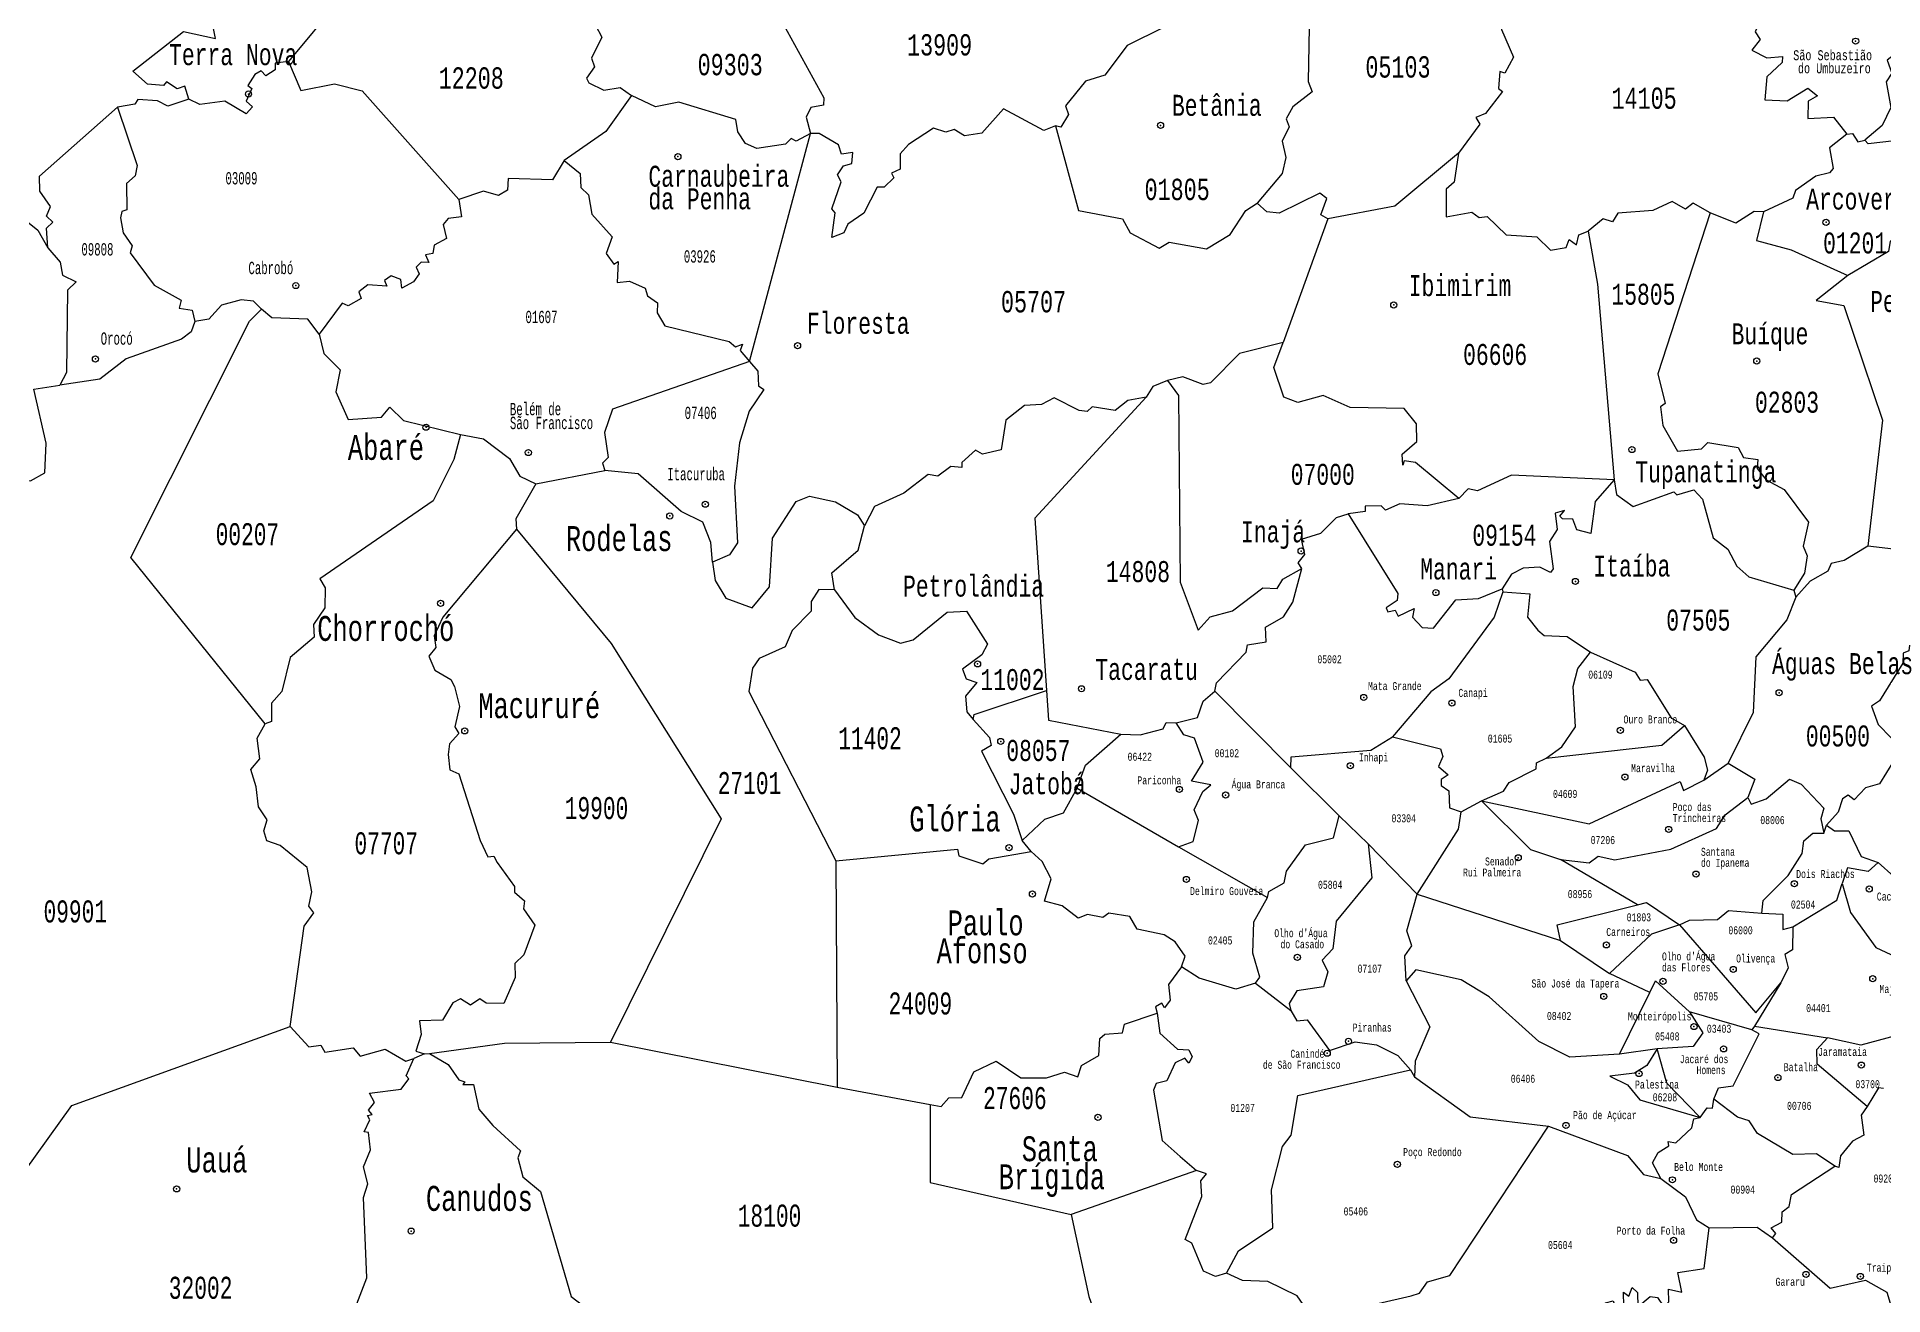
# Model space of a CAD drawing. Header units: millimetres. Extents: x 9851 to 10267, y 23387 to 23778.
# Drawn here: x 10193.87 to 10221.05, y 23624.81 to 23643.33 of the extents above; entities that cross this region are included whole.
import ezdxf
from ezdxf.enums import TextEntityAlignment as Align

# ---------------------------------------------------------------- set-up
doc = ezdxf.new("R2010")
doc.units = ezdxf.units.MM
doc.layers.add('3', color=7, linetype='Continuous')
doc.styles.add('MONOTXT', font='MONOTXT', dxfattribs={"height": 0.2})

# ---------------------------------------------------------------- blocks, each defined once
blk = doc.blocks.new('SEDE')
at = {"layer": '3', "color": 7, "linetype": 'Continuous'}
blk.add_circle((0, 0), 0.00451, dxfattribs=at)

msp = doc.modelspace()

# ---------------------------------------------------------------- linework, layer by layer
at = {"color": 7, "linetype": 'Continuous'}
for p, q in [((10204.363, 23638.556), (10205.262, 23641.91)), ((10212.881, 23640.655), (10212.221, 23638.833)), ((10201.216, 23636.756), (10202.235, 23636.95)), ((10215.446, 23635.211), (10215.453, 23635.163)), ((10219.738, 23635.189), (10219.767, 23635.085)), ((10211.213, 23633.702), (10212.333, 23632.573)), ((10212.333, 23632.573), (10213.045, 23631.867)), ((10218.412, 23632.395), (10218.772, 23632.642)), ((10209.188, 23632.274), (10210.681, 23631.411)), ((10214.844, 23631.926), (10215.142, 23632.089)), ((10213.045, 23631.867), (10213.473, 23631.458)), ((10220.182, 23631.615), (10220.218, 23631.732)), ((10208.51, 23631.342), (10208.378, 23631.504)), ((10210.681, 23631.411), (10211.99, 23630.668)), ((10213.473, 23631.458), (10214.192, 23630.713)), ((10205.635, 23631.208), (10205.656, 23627.873)), ((10217.437, 23630.556), (10216.303, 23631.225)), ((10214.192, 23630.713), (10216.302, 23630.031)), ((10216.302, 23630.031), (10217.025, 23629.549)), ((10217.619, 23629.266), (10217.025, 23629.549)), ((10211.813, 23629.404), (10212.333, 23629.003)), ((10217.171, 23628.361), (10217.619, 23629.266)), ((10219.549, 23629.41), (10219.158, 23628.774)), ((10219.121, 23628.717), (10218.202, 23628.984)), ((10219.158, 23628.774), (10219.121, 23628.717)), ((10219.158, 23628.774), (10220.234, 23628.599)), ((10202.319, 23628.537), (10205.656, 23627.873)), ((10217.725, 23628.437), (10217.171, 23628.361)), ((10199.577, 23628.363), (10199.423, 23628.298)), ((10199.577, 23628.363), (10199.654, 23628.372)), ((10214.095, 23628.131), (10214.154, 23628.028)), ((10205.656, 23627.873), (10207.026, 23627.619)), ((10210.945, 23626.645), (10209.101, 23626.002))]:
    msp.add_line(p, q, dxfattribs=at)
for points in [[(10216.374, 23645.319), (10215.432, 23643.8), (10215.435, 23643.442), (10215.613, 23643.033), (10215.486, 23642.798), (10215.413, 23642.826), (10215.392, 23642.573), (10215.449, 23642.531), (10215.2, 23642.208), (10215.056, 23642.147), (10215.115, 23642.051), (10214.802, 23641.623)], [(10221.956, 23644.618), (10221.972, 23644.363), (10221.837, 23644.281), (10221.782, 23643.916), (10221.617, 23643.827), (10221.4, 23643.477), (10221.347, 23643.173), (10221.113, 23642.989), (10221.184, 23642.802), (10221.097, 23642.672), (10221.167, 23642.295), (10221.04, 23642.029), (10220.783, 23641.815)], [(10197.679, 23644.281), (10198.234, 23643.991), (10198.326, 23643.874), (10197.578, 23642.972)], [(10201.65, 23643.925), (10201.946, 23644.16), (10201.933, 23644.091), (10202.197, 23643.708), (10202.099, 23643.504), (10202.188, 23643.328), (10202.039, 23643.02), (10202.08, 23642.891), (10201.965, 23642.727), (10202.001, 23642.657), (10202.22, 23642.549), (10202.46, 23642.587), (10202.625, 23642.472)], [(10212.614, 23644.012), (10212.59, 23642.677), (10212.646, 23642.526), (10212.361, 23642.303), (10212.263, 23642.128), (10212.309, 23642.011), (10212.205, 23641.798), (10212.259, 23641.559), (10212.208, 23641.323), (10211.837, 23640.888)], [(10196.11, 23642.418), (10196.052, 23642.61), (10195.936, 23642.568), (10195.783, 23642.674), (10195.737, 23642.617), (10195.502, 23642.639), (10195.283, 23642.831), (10196.032, 23643.412), (10196.504, 23643.308), (10196.445, 23643.599), (10196.605, 23643.598), (10196.652, 23643.764)], [(10204.866, 23643.515), (10205.46, 23642.436), (10205.453, 23642.33), (10205.266, 23642.296), (10205.198, 23642.153), (10205.262, 23641.91)], [(10210.468, 23643.476), (10209.926, 23643.205), (10209.597, 23642.771), (10209.311, 23642.684), (10209.014, 23642.319), (10209.06, 23642.192), (10208.95, 23642.006), (10208.87, 23642.026)], [(10219.314, 23643.547), (10219.223, 23643.522), (10219.169, 23643.408), (10219.245, 23643.297), (10219.119, 23643.139), (10219.344, 23643.025), (10219.573, 23643.043), (10219.566, 23642.957), (10219.341, 23642.744), (10219.313, 23642.405), (10219.639, 23642.392), (10219.947, 23642.578), (10220.09, 23642.467), (10219.949, 23642.386), (10219.943, 23642.133), (10220.322, 23642.151), (10220.522, 23641.901)], [(10197.578, 23642.972), (10197.381, 23642.949), (10197.382, 23642.851), (10197.244, 23642.761), (10197.177, 23642.833), (10197.08, 23642.778), (10196.977, 23642.62), (10197.036, 23642.576), (10196.955, 23642.388), (10197.048, 23642.303), (10196.953, 23642.202), (10196.639, 23642.39), (10196.274, 23642.339), (10196.11, 23642.418)], [(10197.578, 23642.972), (10197.761, 23642.544), (10198.252, 23642.644), (10198.662, 23642.54), (10200.083, 23640.941)], [(10194.035, 23640.228), (10194.012, 23640.52), (10194.108, 23640.605), (10194.013, 23640.696), (10194.072, 23640.838), (10193.914, 23641.064), (10193.909, 23641.283), (10195.058, 23642.301)], [(10196.11, 23642.418), (10195.8, 23642.315), (10195.648, 23642.395), (10195.358, 23642.411), (10195.314, 23642.343), (10195.058, 23642.301)], [(10195.058, 23642.301), (10195.347, 23641.441), (10195.321, 23641.291), (10195.193, 23641.177), (10195.199, 23640.786), (10195.122, 23640.763), (10195.104, 23640.669), (10195.142, 23640.451), (10195.273, 23640.26), (10195.248, 23640.156), (10195.597, 23639.68), (10195.999, 23639.459), (10195.967, 23639.34), (10196.16, 23639.312), (10196.2, 23639.144)], [(10202.625, 23642.472), (10202.251, 23641.94), (10201.638, 23641.512)], [(10205.262, 23641.91), (10205.052, 23641.799), (10204.98, 23641.84), (10204.893, 23641.754), (10204.47, 23641.691), (10204.305, 23641.765), (10204.19, 23641.935), (10204.165, 23642.118), (10203.324, 23642.374), (10202.98, 23642.306), (10202.625, 23642.472)], [(10208.87, 23642.026), (10208.696, 23641.956), (10208.106, 23642.273), (10207.787, 23641.916), (10207.528, 23641.879), (10207.377, 23641.97), (10207.255, 23641.929), (10207.074, 23641.988), (10206.703, 23641.75), (10206.583, 23641.614), (10206.581, 23641.385), (10206.455, 23641.329), (10206.491, 23641.257), (10206.347, 23641.12), (10206.243, 23641.124), (10206.047, 23640.737), (10205.811, 23640.577), (10205.751, 23640.449), (10205.577, 23640.381), (10205.623, 23640.742), (10205.577, 23640.803), (10205.715, 23641.2), (10205.658, 23641.303), (10205.749, 23641.436), (10205.872, 23641.468), (10205.883, 23641.633), (10205.718, 23641.608), (10205.672, 23641.743), (10205.388, 23641.914), (10205.262, 23641.91)], [(10208.87, 23642.026), (10209.208, 23640.777), (10209.857, 23640.658), (10209.969, 23640.451), (10210.395, 23640.224), (10210.543, 23640.312), (10211.094, 23640.215), (10211.442, 23640.423), (10211.673, 23640.776), (10211.837, 23640.888)], [(10221.615, 23642.174), (10221.299, 23642.038), (10221.222, 23641.806), (10220.832, 23641.762), (10220.783, 23641.815)], [(10220.522, 23641.901), (10220.265, 23641.701), (10220.316, 23641.395), (10220.263, 23641.331), (10220.063, 23641.286), (10219.765, 23641.074), (10219.723, 23640.958), (10219.292, 23640.759)], [(10220.522, 23641.901), (10220.605, 23641.911), (10220.68, 23641.79), (10220.783, 23641.815)], [(10189.697, 23641.316), (10189.798, 23641.305), (10189.912, 23641.091), (10190.324, 23641.153), (10190.53, 23641.06), (10190.713, 23641.252), (10191.153, 23641.015), (10191.36, 23641.156), (10191.782, 23641.069), (10192.41, 23641.504), (10192.88, 23641.466), (10193.035, 23641.381), (10193.08, 23641.261), (10193.263, 23641.341), (10193.324, 23641.044), (10193.49, 23641.008), (10193.524, 23640.866), (10193.643, 23640.802), (10193.61, 23640.709), (10193.889, 23640.487), (10194.035, 23640.228)], [(10201.638, 23641.512), (10201.466, 23641.23), (10200.813, 23641.248), (10200.801, 23641.078), (10200.667, 23640.997), (10200.447, 23641.061), (10200.083, 23640.941)], [(10201.638, 23641.512), (10201.87, 23641.324), (10201.882, 23641.115), (10201.992, 23641.007), (10202.045, 23640.722), (10202.34, 23640.39), (10202.253, 23640.143), (10202.368, 23639.989), (10202.433, 23640.029), (10202.417, 23639.719), (10202.596, 23639.74), (10202.827, 23639.634), (10202.863, 23639.522), (10203.011, 23639.421), (10203.007, 23639.27), (10203.117, 23639.082), (10204.067, 23638.85), (10204.156, 23638.774), (10204.259, 23638.809), (10204.226, 23638.72), (10204.363, 23638.556)], [(10214.802, 23641.623), (10213.865, 23640.842), (10212.881, 23640.655)], [(10214.802, 23641.623), (10214.737, 23641.193), (10214.622, 23641.091), (10214.619, 23640.686), (10214.999, 23640.755), (10215.105, 23640.675), (10215.223, 23640.69), (10215.505, 23640.418), (10215.956, 23640.393), (10216.157, 23640.195), (10216.386, 23640.233), (10216.432, 23640.35), (10216.538, 23640.271), (10216.573, 23640.422), (10216.709, 23640.474)], [(10200.083, 23640.941), (10200.124, 23640.687), (10199.93, 23640.663), (10199.855, 23640.574), (10199.903, 23640.367), (10199.723, 23640.27), (10199.704, 23640.143), (10199.594, 23640.124), (10199.645, 23640.011), (10199.532, 23640.017), (10199.458, 23639.942), (10199.501, 23639.848), (10199.416, 23639.73), (10199.245, 23639.636), (10199.231, 23639.764), (10199.088, 23639.819), (10198.99, 23639.75), (10199.025, 23639.665), (10198.743, 23639.685), (10198.612, 23639.58), (10198.649, 23639.482), (10198.457, 23639.373), (10198.365, 23639.416), (10198.028, 23638.96)], [(10212.881, 23640.655), (10212.776, 23640.717), (10212.863, 23640.955), (10212.761, 23641.032), (10212.162, 23640.741), (10211.98, 23640.757), (10211.837, 23640.888)], [(10218.508, 23640.745), (10218.257, 23640.886), (10218.142, 23640.799), (10217.946, 23640.913), (10217.662, 23640.778), (10217.147, 23640.741), (10217.072, 23640.612), (10216.934, 23640.657), (10216.709, 23640.474)], [(10218.508, 23640.745), (10217.737, 23638.374), (10217.846, 23637.938), (10217.778, 23637.888), (10217.811, 23637.612), (10218.028, 23637.234), (10218.38, 23637.269), (10218.475, 23637.365), (10218.922, 23637.289), (10218.998, 23637.144), (10219.207, 23637.115), (10219.199, 23636.98), (10219.331, 23636.814), (10219.595, 23636.671), (10219.955, 23636.191), (10219.876, 23635.839), (10219.935, 23635.695), (10219.896, 23635.438), (10219.738, 23635.189)], [(10219.292, 23640.759), (10219.155, 23640.765), (10218.885, 23640.591), (10218.508, 23640.745)], [(10219.292, 23640.759), (10219.191, 23640.338), (10219.698, 23640.201), (10220.535, 23639.824)], [(10216.709, 23640.474), (10216.847, 23639.695), (10217.093, 23636.816)], [(10221.797, 23640.413), (10221.509, 23640.18), (10221.317, 23640.339), (10221.158, 23640.326), (10221.131, 23640.176), (10220.535, 23639.824)], [(10194.035, 23640.228), (10194.214, 23640.016), (10194.252, 23639.826), (10194.453, 23639.73), (10194.325, 23639.607), (10194.31, 23638.395), (10194.212, 23638.207)], [(10220.535, 23639.824), (10220.067, 23639.454), (10220.477, 23639.378), (10221.046, 23637.694), (10220.827, 23635.837)], [(10197.232, 23633.222), (10195.257, 23635.67), (10197.002, 23639.15), (10197.181, 23639.326)], [(10197.181, 23639.326), (10197.06, 23639.443), (10196.882, 23639.464), (10196.593, 23639.387), (10196.404, 23639.177), (10196.2, 23639.144)], [(10198.028, 23638.96), (10197.86, 23639.177), (10197.332, 23639.2), (10197.181, 23639.326)], [(10196.2, 23639.144), (10196.142, 23638.99), (10196.002, 23638.886), (10195.188, 23638.594), (10194.799, 23638.296), (10194.212, 23638.207)], [(10198.028, 23638.96), (10198.096, 23638.675), (10198.337, 23638.434), (10198.275, 23638.109), (10198.457, 23637.703), (10198.946, 23637.734), (10199.069, 23637.882), (10199.269, 23637.688), (10200.109, 23637.481)], [(10212.221, 23638.833), (10211.577, 23638.673), (10211.149, 23638.241), (10211.042, 23638.215), (10210.744, 23638.328), (10210.517, 23638.275)], [(10214.805, 23636.538), (10214.171, 23637.071), (10214.002, 23637.094), (10213.984, 23637.032), (10213.971, 23637.192), (10214.19, 23637.38), (10214.186, 23637.638), (10214.001, 23637.863), (10213.208, 23637.877), (10212.808, 23638.055), (10212.436, 23637.951), (10212.232, 23638.029), (10212.082, 23638.466), (10212.221, 23638.833)], [(10204.363, 23638.556), (10202.347, 23637.856), (10202.231, 23637.51), (10202.283, 23637.141), (10202.202, 23637.061), (10202.235, 23636.95)], [(10204.363, 23638.556), (10204.485, 23638.415), (10204.495, 23638.196), (10204.574, 23638.143), (10204.361, 23637.823), (10204.215, 23637.358), (10204.144, 23636.723), (10204.187, 23635.887), (10204.068, 23635.708), (10203.818, 23635.6)], [(10191.026, 23634.263), (10191.306, 23634.44), (10191.69, 23634.998), (10191.866, 23635.14), (10192.011, 23635.435), (10191.955, 23635.78), (10191.726, 23636.215), (10191.823, 23636.508), (10192.51, 23636.667), (10192.844, 23636.606), (10193.274, 23636.858), (10193.777, 23636.8), (10193.992, 23636.916), (10194.01, 23637.356), (10193.828, 23638.147), (10194.212, 23638.207)], [(10210.517, 23638.275), (10210.3, 23638.187), (10210.204, 23638.031)], [(10210.517, 23638.275), (10210.681, 23638.056), (10210.703, 23635.307), (10210.97, 23634.599), (10211.144, 23634.798), (10211.475, 23634.885), (10211.922, 23635.224), (10212.134, 23635.213), (10212.215, 23635.35), (10212.498, 23635.507)], [(10210.204, 23638.031), (10209.933, 23637.981), (10209.749, 23637.833), (10209.407, 23637.888), (10209.335, 23637.819), (10209.217, 23637.833), (10208.852, 23638.023), (10208.661, 23637.924), (10208.414, 23637.91), (10208.14, 23637.693), (10208.071, 23637.257), (10207.793, 23637.194), (10207.691, 23637.251), (10207.491, 23637.07), (10207.492, 23636.997), (10207.328, 23637.008), (10207.137, 23636.87), (10206.994, 23636.89), (10206.637, 23636.619), (10206.204, 23636.42), (10206.058, 23636.139)], [(10210.204, 23638.031), (10208.565, 23636.252), (10208.735, 23633.715)], [(10200.109, 23637.481), (10200.009, 23637.111), (10199.709, 23636.503), (10198.039, 23635.359), (10198.118, 23635.222), (10198.113, 23634.929), (10197.945, 23634.684), (10197.954, 23634.499), (10197.6, 23634.198), (10197.481, 23633.7), (10197.328, 23633.528), (10197.325, 23633.255), (10197.232, 23633.222)], [(10200.109, 23637.481), (10200.447, 23637.417), (10200.833, 23637.126), (10200.981, 23636.866), (10201.216, 23636.756)], [(10203.818, 23635.6), (10203.795, 23635.892), (10203.676, 23636.189), (10203.359, 23636.348), (10202.726, 23636.9), (10202.235, 23636.95)], [(10217.093, 23636.816), (10215.582, 23636.882), (10215.08, 23636.65), (10214.945, 23636.68), (10214.805, 23636.538)], [(10217.093, 23636.816), (10216.813, 23636.497), (10216.753, 23636.023), (10216.543, 23636.076), (10216.486, 23636.235), (10216.334, 23636.238), (10216.296, 23636.281), (10216.363, 23636.36), (10216.227, 23636.323), (10216.254, 23636.085), (10216.144, 23635.906), (10216.196, 23635.503), (10216.158, 23635.452), (10215.998, 23635.529), (10215.754, 23635.515), (10215.582, 23635.424), (10215.446, 23635.211)], [(10217.093, 23636.816), (10217.127, 23636.596), (10217.374, 23636.421), (10217.974, 23636.638), (10218.017, 23636.593), (10218.268, 23636.665), (10218.395, 23636.528), (10218.552, 23635.959), (10218.77, 23635.794), (10218.898, 23635.542), (10219.078, 23635.387), (10219.738, 23635.189)], [(10201.216, 23636.756), (10200.924, 23636.242), (10200.932, 23636.088)], [(10203.818, 23635.6), (10203.858, 23635.333), (10204.018, 23635.071), (10204.402, 23634.93), (10204.66, 23635.237), (10204.705, 23635.957), (10205.051, 23636.493), (10205.247, 23636.571), (10205.632, 23636.491), (10205.954, 23636.299), (10206.058, 23636.139)], [(10212.498, 23635.507), (10212.444, 23635.59), (10212.542, 23635.715), (10212.49, 23635.94), (10212.778, 23636.027), (10213.006, 23636.259), (10213.18, 23636.315)], [(10214.805, 23636.538), (10214.339, 23636.433), (10213.938, 23636.46), (10213.727, 23636.369), (10213.664, 23636.433), (10213.429, 23636.424), (10213.427, 23636.349), (10213.18, 23636.315)], [(10213.18, 23636.315), (10213.909, 23635.143), (10213.901, 23635.038), (10213.739, 23634.931), (10213.762, 23634.87), (10213.871, 23634.896), (10213.916, 23634.806), (10214.15, 23634.919), (10214.125, 23634.793), (10214.269, 23634.639), (10214.435, 23634.63), (10214.763, 23635.046), (10215.095, 23635.069), (10215.446, 23635.211)], [(10200.932, 23636.088), (10199.85, 23634.792), (10199.721, 23634.517), (10199.744, 23634.348), (10199.641, 23634.22), (10199.73, 23634.012), (10199.968, 23633.874), (10200.022, 23633.772), (10200.093, 23633.475), (10200.025, 23633.179), (10200.086, 23633.079), (10199.949, 23632.93), (10199.928, 23632.773), (10199.953, 23632.543), (10200.087, 23632.486), (10200.399, 23631.503), (10200.513, 23631.266), (10200.598, 23631.272), (10200.647, 23631.182), (10200.906, 23630.828), (10200.902, 23630.745), (10201.051, 23630.616), (10201.038, 23630.501), (10201.203, 23630.258), (10201.04, 23629.82), (10200.907, 23629.693), (10200.915, 23629.488), (10200.747, 23629.107), (10200.486, 23629.109), (10200.394, 23629.175), (10200.255, 23629.079), (10200.107, 23629.173), (10199.995, 23629.115), (10199.844, 23628.859), (10199.507, 23628.848), (10199.53, 23628.647), (10199.454, 23628.404), (10199.577, 23628.363)], [(10200.932, 23636.088), (10202.328, 23634.406), (10203.949, 23631.823), (10202.319, 23628.537)], [(10205.614, 23635.197), (10205.578, 23635.446), (10205.962, 23635.779), (10206.058, 23636.139)], [(10220.827, 23635.837), (10220.481, 23635.625), (10220.288, 23635.584), (10220.24, 23635.469), (10219.978, 23635.323), (10219.767, 23635.085)], [(10222.053, 23635.86), (10221.867, 23635.479), (10221.895, 23635.254), (10221.737, 23634.833), (10221.459, 23634.496), (10221.432, 23634.295), (10221.348, 23634.263), (10221.345, 23634.117), (10221.002, 23633.561), (10220.883, 23633.484), (10220.979, 23633.213), (10221.171, 23633.017), (10221.297, 23632.984), (10221.209, 23632.675), (10221.001, 23632.34), (10220.792, 23632.28), (10220.627, 23632.105), (10220.541, 23632.173), (10220.455, 23632.119), (10220.39, 23631.924), (10220.218, 23631.732)], [(10222.011, 23635.92), (10221.789, 23635.826), (10221.753, 23635.731), (10220.827, 23635.837)], [(10211.213, 23633.702), (10211.24, 23633.825), (10211.677, 23634.275), (10211.698, 23634.387), (10211.973, 23634.427), (10211.96, 23634.643), (10212.225, 23634.796), (10212.365, 23635.013), (10212.498, 23635.507)], [(10205.614, 23635.197), (10205.384, 23635.201), (10205.271, 23635.022), (10205.27, 23634.881), (10204.992, 23634.597), (10204.889, 23634.355), (10204.508, 23634.185), (10204.409, 23634.042), (10204.356, 23633.7), (10205.635, 23631.208)], [(10205.614, 23635.197), (10205.915, 23634.787), (10206.265, 23634.533), (10206.585, 23634.412), (10206.776, 23634.457), (10207.273, 23634.865), (10207.56, 23634.882), (10207.867, 23634.393), (10207.785, 23634.24), (10207.498, 23634.029), (10207.553, 23633.884), (10207.71, 23633.829), (10207.542, 23633.628), (10207.564, 23633.4), (10207.658, 23633.288)], [(10215.453, 23635.163), (10215.328, 23634.79), (10214.662, 23633.883), (10214.396, 23633.691), (10213.831, 23633.029)], [(10215.453, 23635.163), (10215.852, 23635.138), (10215.818, 23634.79), (10215.968, 23634.601), (10216.062, 23634.52), (10216.4, 23634.508), (10216.747, 23634.275)], [(10219.767, 23635.085), (10219.635, 23634.752), (10219.178, 23634.21), (10219.142, 23633.389), (10218.772, 23632.642)], [(10216.095, 23632.715), (10216.326, 23632.885), (10216.527, 23633.178), (10216.49, 23633.774), (10216.558, 23634.038), (10216.747, 23634.275)], [(10216.747, 23634.275), (10217.405, 23633.983), (10217.478, 23633.865), (10217.581, 23633.873), (10217.933, 23633.309), (10218.131, 23633.197)], [(10207.658, 23633.288), (10207.672, 23633.36), (10208.735, 23633.715)], [(10208.735, 23633.715), (10208.767, 23633.275), (10209.833, 23633.07)], [(10210.645, 23633.237), (10210.962, 23633.313), (10211.044, 23633.554), (10211.213, 23633.702)], [(10207.658, 23633.288), (10207.896, 23633.02), (10207.924, 23632.903), (10207.779, 23632.821), (10208.25, 23631.892), (10208.378, 23631.504)], [(10197.604, 23628.768), (10197.81, 23630.243), (10197.948, 23630.441), (10197.874, 23630.537), (10197.919, 23630.749), (10197.851, 23631.107), (10197.453, 23631.429), (10197.26, 23631.501), (10197.214, 23631.649), (10197.265, 23631.809), (10197.134, 23632.002), (10197.102, 23632.294), (10197.021, 23632.552), (10197.156, 23632.705), (10197.114, 23633.013), (10197.232, 23633.222)], [(10209.188, 23632.274), (10209.31, 23632.614), (10209.833, 23633.07)], [(10209.833, 23633.07), (10210.117, 23633.059), (10210.453, 23633.147), (10210.498, 23633.242), (10210.645, 23633.237)], [(10210.681, 23631.411), (10210.897, 23631.49), (10210.976, 23631.8), (10210.911, 23631.957), (10211.036, 23632.227), (10211.155, 23632.325), (10210.871, 23632.376), (10211.044, 23632.658), (10210.917, 23633.011), (10210.757, 23633.058), (10210.645, 23633.237)], [(10212.333, 23632.573), (10212.337, 23632.734), (10213.514, 23632.835), (10213.831, 23633.029)], [(10213.831, 23633.029), (10214.537, 23632.854), (10214.572, 23632.74), (10214.507, 23632.593), (10214.65, 23632.472), (10214.548, 23632.403), (10214.548, 23632.316), (10214.66, 23632.234), (10214.672, 23631.987), (10214.844, 23631.926)], [(10216.095, 23632.715), (10217.798, 23632.906), (10218.131, 23633.197)], [(10218.131, 23633.197), (10218.42, 23632.731), (10218.468, 23632.542), (10218.412, 23632.395)], [(10215.142, 23632.089), (10215.467, 23632.232), (10215.547, 23632.358), (10215.945, 23632.558), (10215.951, 23632.648), (10216.095, 23632.715)], [(10218.772, 23632.642), (10219.166, 23632.406), (10219.064, 23632.14)], [(10208.378, 23631.504), (10208.712, 23631.818), (10208.988, 23631.912), (10209.188, 23632.274)], [(10215.142, 23632.089), (10216.724, 23631.752), (10218.068, 23632.374), (10218.115, 23632.243), (10218.412, 23632.395)], [(10219.064, 23632.14), (10219.112, 23632.04), (10219.332, 23632.116), (10219.674, 23632.41), (10219.849, 23632.333), (10220.183, 23631.979), (10220.136, 23631.823), (10220.182, 23631.615)], [(10214.192, 23630.713), (10214.803, 23631.67), (10214.844, 23631.926)], [(10215.142, 23632.089), (10215.863, 23631.37), (10216.303, 23631.225)], [(10216.303, 23631.225), (10216.724, 23631.176), (10216.857, 23631.275), (10217.106, 23631.222), (10217.928, 23631.376), (10218.603, 23631.682), (10218.727, 23631.881), (10219.064, 23632.14)], [(10211.99, 23630.668), (10212.008, 23630.754), (10212.235, 23630.884), (10212.27, 23631.052), (10212.548, 23631.439), (10212.96, 23631.546), (10213.045, 23631.867)], [(10220.218, 23631.732), (10220.336, 23631.649), (10220.547, 23631.649), (10220.733, 23631.269), (10220.983, 23631.181)], [(10213.473, 23631.458), (10213.525, 23630.954), (10213.001, 23630.316), (10212.954, 23629.911), (10212.795, 23629.743), (10212.879, 23629.574), (10212.817, 23629.353), (10212.421, 23629.292), (10212.308, 23629.106), (10212.333, 23629.003)], [(10219.267, 23630.437), (10219.29, 23630.621), (10219.658, 23630.99), (10219.862, 23631.315), (10219.889, 23631.498), (10220.017, 23631.615), (10220.182, 23631.615)], [(10205.635, 23631.208), (10207.427, 23631.376), (10207.448, 23631.278), (10207.801, 23631.159), (10207.888, 23631.236), (10208.51, 23631.342)], [(10210.723, 23629.646), (10210.776, 23629.804), (10210.629, 23630.012), (10210.471, 23630.118), (10210.074, 23630.2), (10209.962, 23630.386), (10209.654, 23630.437), (10209.568, 23630.371), (10209.34, 23630.416), (10209.201, 23630.36), (10208.967, 23630.541), (10208.708, 23630.61), (10208.804, 23630.943), (10208.675, 23631.196), (10208.51, 23631.342)], [(10220.983, 23631.181), (10220.835, 23631.051), (10220.528, 23631.101), (10220.453, 23630.874)], [(10220.983, 23631.181), (10221.212, 23630.974), (10221.377, 23631.028)], [(10219.724, 23630.234), (10220.37, 23630.629), (10220.453, 23630.874)], [(10220.453, 23630.874), (10220.573, 23630.446), (10220.949, 23629.928), (10221.989, 23629.446), (10222.385, 23629.478)], [(10211.813, 23629.404), (10211.878, 23629.492), (10211.776, 23629.845), (10211.788, 23630.31), (10211.99, 23630.668)], [(10214.033, 23629.439), (10214.012, 23629.805), (10214.117, 23629.952), (10214.044, 23630.174), (10214.192, 23630.713)], [(10217.437, 23630.556), (10217.57, 23630.591), (10218.057, 23630.262)], [(10216.302, 23630.031), (10216.257, 23630.264), (10217.437, 23630.556)], [(10218.057, 23630.262), (10218.204, 23630.331), (10218.615, 23630.344), (10218.775, 23630.474), (10219.267, 23630.437)], [(10219.267, 23630.437), (10219.578, 23630.42), (10219.579, 23630.197), (10219.724, 23630.234)], [(10218.057, 23630.262), (10217.646, 23630.124), (10217.025, 23629.549)], [(10218.057, 23630.262), (10219.18, 23628.969), (10219.549, 23629.41)], [(10219.724, 23630.234), (10219.721, 23629.895), (10219.608, 23629.827), (10219.658, 23629.632), (10219.549, 23629.41)], [(10210.723, 23629.646), (10210.531, 23629.386), (10210.559, 23629.153), (10210.475, 23629.041), (10210.435, 23629.112), (10210.34, 23629.057), (10210.365, 23628.965)], [(10211.813, 23629.404), (10211.523, 23629.318), (10210.982, 23629.48), (10210.723, 23629.646)], [(10217.171, 23628.361), (10216.442, 23628.315), (10215.986, 23628.548), (10215.252, 23629.205), (10214.844, 23629.455), (10214.174, 23629.599), (10214.033, 23629.439)], [(10214.033, 23629.439), (10214.38, 23628.76), (10214.162, 23628.256), (10214.154, 23628.028)], [(10217.619, 23629.266), (10217.705, 23629.438), (10218.202, 23628.984)], [(10207.026, 23627.619), (10207.187, 23627.59), (10207.299, 23627.717), (10207.489, 23627.724), (10207.667, 23628.1), (10207.997, 23628.258), (10208.361, 23628.011), (10208.736, 23628.012), (10209.002, 23628.096), (10209.196, 23628.024), (10209.252, 23628.192), (10209.506, 23628.34), (10209.523, 23628.591), (10209.597, 23628.653), (10209.856, 23628.676), (10209.887, 23628.799), (10210.365, 23628.965)], [(10210.365, 23628.965), (10210.403, 23628.67), (10210.665, 23628.434), (10210.834, 23628.423), (10210.882, 23628.32), (10210.83, 23628.228), (10210.775, 23628.299), (10210.629, 23628.231), (10210.506, 23627.968), (10210.353, 23627.93), (10210.31, 23627.829), (10210.438, 23627.087), (10210.704, 23626.852), (10210.945, 23626.645)], [(10212.333, 23629.003), (10212.42, 23628.852), (10212.572, 23628.865), (10212.905, 23628.412), (10213.28, 23628.539), (10213.597, 23628.495), (10213.91, 23628.342), (10214.095, 23628.131)], [(10218.202, 23628.984), (10218.398, 23628.673), (10218.257, 23628.474), (10217.725, 23628.437)], [(10192.803, 23625.403), (10194.385, 23627.602), (10197.604, 23628.768)], [(10197.604, 23628.768), (10197.878, 23628.469), (10198.054, 23628.491), (10198.113, 23628.388), (10198.53, 23628.452), (10198.634, 23628.33), (10199, 23628.433), (10199.304, 23628.257), (10199.423, 23628.298)], [(10218.561, 23627.699), (10218.631, 23627.863), (10218.846, 23627.893), (10219.227, 23628.658), (10219.121, 23628.717)], [(10221.874, 23628.803), (10220.728, 23628.492), (10220.234, 23628.599)], [(10199.654, 23628.372), (10200.755, 23628.524), (10202.319, 23628.537)], [(10217.725, 23628.437), (10217.577, 23628.194), (10217.394, 23628.079), (10217.028, 23628.035), (10217.291, 23627.909), (10217.471, 23627.687), (10218.359, 23627.429)], [(10218.359, 23627.429), (10217.872, 23627.931), (10217.725, 23628.437)], [(10220.821, 23627.59), (10220.084, 23628.213), (10220.079, 23628.428), (10220.234, 23628.599)], [(10198.135, 23622.306), (10198.056, 23622.602), (10198.196, 23623.322), (10198.117, 23623.931), (10198.388, 23624.456), (10198.535, 23624.555), (10198.728, 23625.068), (10198.679, 23626.252), (10198.746, 23626.452), (10198.679, 23626.702), (10198.785, 23626.95), (10198.753, 23627.206), (10198.693, 23627.217), (10198.773, 23627.391), (10198.74, 23627.458), (10198.811, 23627.471), (10198.756, 23627.536), (10198.842, 23627.648), (10198.77, 23627.784), (10199.235, 23627.847), (10199.347, 23627.997), (10199.31, 23628.039), (10199.423, 23628.298)], [(10199.654, 23628.372), (10199.93, 23628.21), (10200.083, 23627.98), (10200.171, 23627.952), (10200.142, 23627.913), (10200.299, 23627.912), (10200.379, 23627.552), (10200.586, 23627.311), (10200.993, 23626.937), (10200.953, 23626.833), (10201.028, 23626.555), (10201.289, 23626.336), (10201.737, 23624.792), (10204.535, 23622.658), (10206.399, 23621.531)], [(10211.387, 23625.138), (10211.564, 23625.466), (10212.07, 23625.804), (10212.049, 23626.365), (10212.212, 23627.001), (10212.34, 23627.167), (10212.436, 23627.753), (10214.095, 23628.131)], [(10214.154, 23628.028), (10214.976, 23627.435), (10216.125, 23627.299)], [(10221.06, 23627.856), (10220.988, 23627.863), (10220.821, 23627.59)], [(10207.026, 23627.619), (10207.024, 23626.473), (10209.101, 23626.002)], [(10218.359, 23627.429), (10218.464, 23627.572), (10218.541, 23627.566), (10218.561, 23627.699)], [(10220.345, 23626.711), (10220.074, 23626.892), (10219.725, 23626.884), (10219.202, 23627.191), (10219.082, 23627.376), (10218.908, 23627.43), (10218.561, 23627.699)], [(10220.821, 23627.59), (10220.729, 23627.463), (10220.772, 23627.166), (10220.604, 23627.079), (10220.427, 23626.864), (10220.403, 23626.692), (10220.345, 23626.711)], [(10217.782, 23626.529), (10217.657, 23626.76), (10217.743, 23626.911), (10217.901, 23627.01), (10217.887, 23627.075), (10218, 23627.055), (10218.238, 23627.277), (10218.268, 23627.407), (10218.359, 23627.429)], [(10212.698, 23624.478), (10214.105, 23624.801), (10214.227, 23624.844), (10214.344, 23625.007), (10214.673, 23625.101), (10216.125, 23627.299)], [(10216.125, 23627.299), (10217.289, 23626.868), (10217.528, 23626.589), (10217.782, 23626.529)], [(10211.387, 23625.138), (10211.224, 23625.087), (10211.05, 23625.167), (10210.876, 23625.579), (10210.779, 23625.631), (10211.022, 23626.265), (10211.009, 23626.496), (10211.091, 23626.598), (10210.945, 23626.645)], [(10217.782, 23626.529), (10218.142, 23626.262), (10218.307, 23625.919), (10218.492, 23625.803)], [(10219.427, 23625.656), (10219.473, 23625.718), (10219.407, 23625.802), (10219.565, 23625.887), (10219.567, 23626.041), (10219.671, 23626.119), (10219.705, 23626.296), (10220.345, 23626.711)], [(10209.101, 23626.002), (10209.361, 23624.795), (10209.808, 23623.523)], [(10216.556, 23624.183), (10216.925, 23624.419), (10216.959, 23624.589), (10217.027, 23624.588), (10216.965, 23624.698), (10217.081, 23624.731), (10217.11, 23624.64), (10217.237, 23624.65), (10217.232, 23624.854), (10217.312, 23624.799), (10217.36, 23624.927), (10217.437, 23624.85), (10217.442, 23624.643), (10217.622, 23624.794), (10217.733, 23624.777), (10217.825, 23624.642), (10217.9, 23624.716), (10217.894, 23624.9), (10218.091, 23624.857), (10218.033, 23625.146), (10218.418, 23625.204), (10218.492, 23625.803)], [(10218.492, 23625.803), (10219.199, 23625.813), (10219.427, 23625.656)], [(10219.427, 23625.656), (10220.273, 23624.916), (10220.794, 23625.035), (10221.107, 23624.856), (10221.185, 23624.597)], [(10212.517, 23624.436), (10212.596, 23624.562), (10212.428, 23624.804), (10211.993, 23625.013), (10211.622, 23625.028), (10211.387, 23625.138)]]:
    msp.add_lwpolyline(points, dxfattribs=at)
for p in [(10220.649, 23643.271), (10196.988, 23642.493), (10210.416, 23642.032), (10203.31, 23641.571), (10220.213, 23640.605), (10197.685, 23639.674), (10213.849, 23639.388), (10205.072, 23638.788), (10194.735, 23638.593), (10219.194, 23638.563), (10199.602, 23637.588), (10201.108, 23637.216), (10217.355, 23637.26), (10203.191, 23636.282), (10203.713, 23636.455), (10212.485, 23635.766), (10216.524, 23635.318), (10199.816, 23634.996), (10214.469, 23635.155), (10207.722, 23634.105), (10209.252, 23633.738), (10213.408, 23633.61), (10219.522, 23633.68), (10214.705, 23633.527), (10200.172, 23633.118), (10217.185, 23633.127), (10208.063, 23632.963), (10213.21, 23632.605), (10210.694, 23632.257), (10217.252, 23632.438), (10211.374, 23632.174), (10217.897, 23631.668), (10208.185, 23631.399), (10215.682, 23631.25), (10210.797, 23630.932), (10218.299, 23631.01), (10219.747, 23630.868), (10208.53, 23630.718), (10220.849, 23630.791), (10212.43, 23629.785), (10216.98, 23629.968), (10218.847, 23629.607), (10216.941, 23629.21), (10217.813, 23629.432), (10220.902, 23629.471), (10218.269, 23628.766), (10213.183, 23628.549), (10218.705, 23628.438), (10212.869, 23628.374), (10220.733, 23628.199), (10217.46, 23628.074), (10219.505, 23628.016), (10209.494, 23627.43), (10216.385, 23627.31), (10213.902, 23626.738), (10217.952, 23626.51), (10195.93, 23626.377), (10199.383, 23625.755), (10217.969, 23625.621), (10219.919, 23625.118), (10220.719, 23625.088)]:
    msp.add_point(p, dxfattribs=at)

# ---------------------------------------------------------------- block references
for p, xscale, yscale, zscale, rotation in [((10220.649, 23643.271), 9.999989741238931, 9.999989741238931, 10, 1.074753531726093), ((10196.988, 23642.493), 10.00001887394615, 10.00001887394615, 10, 1.06941338177469), ((10210.416, 23642.032), 10.00001820878709, 10.00001820878709, 10, 1.097432906733202), ((10203.31, 23641.571), 10.00001910076159, 10.00001910076159, 10, 1.097699662001707), ((10220.213, 23640.605), 10, 10, 10, 1.134527275452575), ((10197.685, 23639.674), 10, 10, 10, 1.122251392623603), ((10213.849, 23639.388), 9.999985941743308, 9.999985941743308, 10, 1.155878064502302), ((10205.072, 23638.788), 9.999982186048237, 9.999982186048237, 10, 1.15481106089461), ((10194.735, 23638.593), 10, 10, 10, 1.133993770772073), ((10219.194, 23638.563), 10.00002097166347, 10.00002097166347, 10, 1.178823935812892), ((10199.602, 23637.588), 10.00001895200883, 10.00001895200883, 10, 1.165214311784709), ((10201.108, 23637.216), 10.00001044675165, 10.00001044675165, 10, 1.175889708128133), ((10217.355, 23637.26), 9.999977208340624, 9.999977208340624, 10, 1.205248540561163), ((10203.191, 23636.282), 10, 10, 10, 1.19857428588661), ((10203.713, 23636.455), 10, 10, 10, 1.196440313349363), ((10212.485, 23635.766), 10.00001868442732, 10.00001868442732, 10, 1.228994475257936), ((10214.469, 23635.155), 9.99998690213416, 9.99998690213416, 10, 1.245277285666782), ((10216.524, 23635.318), 9.99998690213416, 9.99998690213416, 10, 1.245277285666782), ((10199.816, 23634.996), 10, 10, 10, 1.212984161183203), ((10207.722, 23634.105), 10.00001125253257, 10.00001125253257, 10, 1.251679079377984), ((10209.252, 23633.738), 10, 10, 10, 1.262621283613109), ((10213.408, 23633.61), 9.999999999999998, 9.999999999999998, 9.999999999999998, 1.274897190714708), ((10214.705, 23633.527), 9.999978549723078, 9.999978549723078, 10, 1.279437694089773), ((10219.522, 23633.68), 9.999999999999998, 9.999999999999998, 9.999999999999998, 1.285305933628815), ((10200.172, 23633.118), 10, 10, 10, 1.247944703501478), ((10217.185, 23633.127), 9.999984254065955, 9.999984254065955, 10, 1.292780582570574), ((10208.063, 23632.963), 10, 10, 10, 1.274630452215001), ((10213.21, 23632.605), 10, 10, 10, 1.294914478577905), ((10217.252, 23632.438), 9.999999999999998, 9.999999999999998, 9.999999999999998, 1.307457132645083), ((10210.694, 23632.257), 10, 10, 10, 1.295714688654676), ((10211.374, 23632.174), 10, 10, 10, 1.298915523903004), ((10217.897, 23631.668), 10.00001877864464, 10.00001877864464, 10, 1.324800979690558), ((10208.185, 23631.399), 9.999987317385541, 9.999987317385541, 10, 1.305323247901794), ((10215.682, 23631.25), 9.999987318795004, 9.999987318795004, 10, 1.328541420575857), ((10210.797, 23630.932), 10, 10, 10, 1.322133647834527), ((10218.299, 23631.01), 9.999986301916993, 9.999986301916993, 10, 1.339750407803096), ((10219.747, 23630.868), 10.00001140074334, 10.00001140074334, 10, 1.345885231782734), ((10220.849, 23630.791), 9.999981278024173, 9.999981278024173, 10, 1.349892472661564), ((10208.53, 23630.718), 10, 10, 10, 1.31946631024668), ((10212.43, 23629.785), 9.999980181130994, 9.999980181130994, 10, 1.349625741460379), ((10216.98, 23629.968), 10.00001538920608, 10.00001538920608, 10, 1.35816111081461), ((10217.813, 23629.432), 9.999977740361638, 9.999977740361638, 10, 1.371510276483319), ((10218.847, 23629.607), 10.00001983671909, 10.00001983671909, 10, 1.370436979490604), ((10220.902, 23629.471), 10, 10, 10, 1.378178479768271), ((10216.941, 23629.21), 9.999987780233592, 9.999987780233592, 10, 1.373910833956262), ((10218.269, 23628.766), 10, 10, 10, 1.386720182232788), ((10212.869, 23628.374), 10, 10, 10, 1.378978661656687), ((10213.183, 23628.549), 10, 10, 10, 1.376311386604731), ((10218.705, 23628.438), 9.999982422947637, 9.999982422947637, 10, 1.394728450458075), ((10217.46, 23628.074), 10, 10, 10, 1.39872933576743), ((10220.733, 23628.199), 9.999979097573462, 9.999979097573462, 10, 1.40487054134067), ((10219.505, 23628.016), 9.999982523562116, 9.999982523562116, 10, 1.405670716295087), ((10209.494, 23627.43), 10, 10, 10, 1.385920001835494), ((10216.385, 23627.31), 10, 10, 10, 1.411271925602383), ((10213.902, 23626.738), 10.00002148774435, 10.00002148774435, 10, 1.414739327373975), ((10217.952, 23626.51), 10, 10, 10, 1.432356237387253), ((10195.93, 23626.377), 10.00001796711804, 10.00001796711804, 10, 1.347485615576484), ((10199.383, 23625.755), 10, 10, 10, 1.374444290517591), ((10217.969, 23625.621), 10, 10, 10, 1.450773363221415), ((10219.919, 23625.118), 10.00001942689008, 10.00001942689008, 10, 1.46731667622519), ((10220.719, 23625.088), 9.999987200507997, 9.999987200507997, 10, 1.470524119094078)]:
    msp.add_blockref('SEDE', p, dxfattribs=dict(at, xscale=xscale, yscale=yscale, zscale=zscale, rotation=rotation))

# ---------------------------------------------------------------- texts
at = {"color": 7, "linetype": 'Continuous', "style": 'MONOTXT'}
for s, height, rotation, width, p in [('13909', 0.3139, 0, 0.705884, (10207.163, 23643.217)), ('09303', 0.3139, 0, 0.705881, (10204.08, 23642.926)), ('12208', 0.3139, 360, 0.705879, (10200.267, 23642.729)), ('05103', 0.3139, 360, 0.705881, (10213.911, 23642.892)), ('03009', 0.1816, 0, 0.6, (10196.885, 23641.253)), ('01805', 0.3141, 0, 0.705881, (10210.66, 23641.089)), ('09808', 0.1816, 0, 0.600003, (10194.764, 23640.207)), ('01607', 0.1817, 360, 0.599994, (10201.302, 23639.211)), ('Oroc%%243', 0.1817, 360, 0.6, (10195.048, 23638.9)), ('07406', 0.1817, 360, 0.600003, (10203.646, 23637.799)), ('00207', 0.3238, 360, 0.666755, (10196.972, 23636.014)), ('05002', 0.1175, 360, 0.705891, (10212.904, 23634.172)), ('06109', 0.1175, 360, 0.705888, (10216.892, 23633.946)), ('11402', 0.3241, 0, 0.666761, (10206.138, 23633.01)), ('01605', 0.1176, 360, 0.70587, (10215.414, 23633.005)), ('00102', 0.1176, 360, 0.705867, (10211.393, 23632.79)), ('04609', 0.1176, 0, 0.705885, (10216.373, 23632.191)), ('19900', 0.3242, 0, 0.666764, (10202.112, 23631.982)), ('03304', 0.1176, 0, 0.705873, (10213.996, 23631.831)), ('08006', 0.1176, 0, 0.705873, (10219.425, 23631.805)), ('07707', 0.3242, 360, 0.666755, (10199.016, 23631.464)), ('07206', 0.1176, 360, 0.705877, (10216.928, 23631.511)), ('05804', 0.1176, 360, 0.705885, (10212.913, 23630.853)), ('09901', 0.3243, 360, 0.666758, (10194.438, 23630.461)), ('08956', 0.1176, 0.0001, 0.705892, (10216.591, 23630.716)), ('01803', 0.1176, 0, 0.705896, (10217.458, 23630.374)), ('02405', 0.1177, 0, 0.705884, (10211.294, 23630.034)), ('06000', 0.1176, 360, 0.705887, (10218.955, 23630.183)), ('07107', 0.1177, 0, 0.705871, (10213.496, 23629.618)), ('24009', 0.3244, 0, 0.666761, (10206.88, 23629.106)), ('05705', 0.1177, 360, 0.705875, (10218.445, 23629.21)), ('08402', 0.1177, 0, 0.70588, (10216.284, 23628.922)), ('04401', 0.1177, 0, 0.705889, (10220.101, 23629.038)), ('05408', 0.1177, 0, 0.705884, (10217.877, 23628.621)), ('03403', 0.1177, 0, 0.705893, (10218.639, 23628.734)), ('27606', 0.3246, 0, 0.666761, (10208.271, 23627.713)), ('06406', 0.1177, 360, 0.705885, (10215.752, 23627.998)), ('03700', 0.1177, 0, 0.705892, (10220.826, 23627.918)), ('01207', 0.1177, 360, 0.70588, (10211.624, 23627.568)), ('06208', 0.1177, 360, 0.705866, (10217.842, 23627.725)), ('00706', 0.1177, 360, 0.705896, (10219.819, 23627.599)), ('09202', 0.1178, 0, 0.705875, (10221.092, 23626.529)), ('00904', 0.1178, 360, 0.705866, (10218.987, 23626.366)), ('05406', 0.1178, 360, 0.705893, (10213.291, 23626.045)), ('05604', 0.1178, 360, 0.705888, (10216.3, 23625.55)), ('32002', 0.3249, 360, 0.666761, (10196.283, 23624.921))]:
    msp.add_text(s, height=height, rotation=rotation, dxfattribs=dict(at, width=width)).set_placement(p, align=Align.MIDDLE)
for s, height, rotation, width, p in [('Terra Nova', 0.3089, 360, 0.70588, (10197.706, 23642.918)), ('Pariconha', 0.1176, 360, 0.705878, (10210.721, 23632.332)), ('Gl%%243ria', 0.3675, 0, 0.705879, (10208.062, 23631.638)), ('Monteir%%243polis', 0.11769, 360, 0.705887, (10218.232, 23628.857)), ('Jaramataia', 0.1177, 0, 0.705881, (10220.815, 23628.335)), ('Porto da Folha', 0.1178, 0, 0.705898, (10218.139, 23625.703))]:
    msp.add_text(s, height=height, rotation=rotation, dxfattribs=dict(at, width=width)).set_placement(p, align=Align.RIGHT)
for s, height, rotation, width, p in [('S%%227o Sebasti%%227o ', 0.14621, 359.9901, 0.705891, (10220.981, 23643.137)), ('do Umbuzeiro', 0.14621, 359.9901, 0.705891, (10220.872, 23642.945)), ('Rodelas', 0.367, 360, 0.70588, (10203.23, 23636.133)), ('Chorroch%%243', 0.36717, 360, 0.705881, (10200.019, 23634.81)), ('Senador ', 0.1168, 0.0303, 0.705884, (10215.764, 23631.255)), ('Rui Palmeira', 0.11685, 0.0303, 0.705884, (10215.726, 23631.093)), ('Paulo ', 0.3657, 359.9971, 0.705887, (10208.623, 23630.475)), ('Afonso', 0.3657, 359.9971, 0.705887, (10208.46, 23630.064)), ('Canind%%233 ', 0.11688, 0.0299, 0.705882, (10212.899, 23628.424)), ('de S%%227o Francisco', 0.11688, 0.0299, 0.705882, (10213.065, 23628.262)), ('Jacar%%233 dos', 0.11687, 0.0326, 0.705885, (10218.775, 23628.345)), (' Homens', 0.1169, 0.0326, 0.705885, (10218.735, 23628.183)), ('Santa ', 0.3658, 359.9975, 0.705879, (10209.714, 23627.15)), ('Br%%237gida', 0.36584, 359.9975, 0.705879, (10209.598, 23626.738)), ('Gararu', 0.1178, 360, 0.705882, (10219.902, 23625.068))]:
    msp.add_text(s, height=height, rotation=rotation, dxfattribs=dict(at, width=width)).set_placement(p, align=Align.TOP_RIGHT)
for s, height, width, p in [('14105', 0.314, 0.705885, (10217.535, 23642.432)), ('03926', 0.1816, 0.600003, (10203.633, 23640.102)), ('Cabrob%%243', 0.18163, 0.599997, (10197.317, 23639.94)), ('05707', 0.3142, 0.705882, (10208.546, 23639.436)), ('Itacuruba', 0.1818, 0.599994, (10203.578, 23636.906)), ('27101', 0.3241, 0.666755, (10204.364, 23632.35)), ('02504', 0.1176, 0.705882, (10219.876, 23630.562)), ('18100', 0.3248, 0.666764, (10204.659, 23625.983))]:
    msp.add_text(s, height=height, dxfattribs=dict(at, width=width)).set_placement(p, align=Align.MIDDLE)
for s, height, rotation, width, p in [('Bet%%226nia', 0.30899, 360, 0.705883, (10210.583, 23642.172)), ('Floresta', 0.3093, 0, 0.705883, (10205.209, 23638.963)), ('Mata Grande', 0.11753, 360, 0.705878, (10213.47, 23633.719)), ('Canapi', 0.1175, 360, 0.705868, (10214.801, 23633.619)), ('Ouro Branco', 0.11754, 360, 0.705873, (10217.232, 23633.228)), ('08057', 0.3094, 0, 0.705883, (10208.144, 23632.675)), ('06422', 0.1176, 0, 0.705874, (10209.931, 23632.679)), ('Inhapi', 0.1176, 0, 0.705874, (10213.336, 23632.669)), ('Maravilha', 0.1176, 360, 0.705881, (10217.343, 23632.511)), ('%%193gua Branca', 0.11757, 360, 0.705885, (10211.462, 23632.272)), ('Po%%231o das', 0.11685, 0.0304, 0.705884, (10217.957, 23631.938)), ('Trincheiras', 0.11685, 0.0304, 0.705884, (10217.957, 23631.776)), ('Santana ', 0.1168, 0.0333, 0.705884, (10218.372, 23631.28)), ('do Ipanema', 0.1168, 0.0333, 0.705884, (10218.372, 23631.118)), ('Dois Riachos', 0.11762, 0, 0.705871, (10219.774, 23630.953)), ('Cacimbinhas', 0.11763, 0, 0.705875, (10220.961, 23630.621)), ('Carneiros', 0.1176, 360, 0.705893, (10216.978, 23630.1)), ("Olho d'%%193gua ", 0.11686, 0.0317, 0.705881, (10217.798, 23629.74)), ('Oliven%%231a', 0.11766, 360, 0.705881, (10218.89, 23629.709)), ('das Flores', 0.1169, 0.0317, 0.705881, (10217.798, 23629.578)), ('Piranhas', 0.1177, 0, 0.705877, (10213.244, 23628.693)), ('Batalha', 0.1177, 0, 0.705878, (10219.591, 23628.109)), ('Palestina', 0.1177, 360, 0.705875, (10217.401, 23627.854)), ('P%%227o de A%%231%%250car', 0.11774, 0, 0.70587, (10216.489, 23627.403)), ('Uau%%225', 0.368, 0, 0.705885, (10196.073, 23626.619)), ('Po%%231o Redondo', 0.11776, 360, 0.705871, (10213.987, 23626.859)), ('Belo Monte', 0.1178, 360, 0.705885, (10217.977, 23626.641)), ('Canudos', 0.3681, 0, 0.705881, (10199.6, 23626.053)), ('Traipu', 0.1178, 360, 0.705875, (10220.814, 23625.158))]:
    msp.add_text(s, height=height, rotation=rotation, dxfattribs=dict(at, width=width)).set_placement(p)
for s, height, rotation, width, p in [('Carnaubeira ', 0.30878, 359.9947, 0.70588, (10202.876, 23641.437)), ('da Penha', 0.3088, 359.9947, 0.70588, (10202.876, 23641.105)), ('01201', 0.3087, 360, 0.705878, (10220.17, 23640.455)), ('Ibimirim', 0.3088, 0, 0.705881, (10214.07, 23639.827)), ('15805', 0.3088, 0, 0.705889, (10217.053, 23639.7)), ('Bu%%237que', 0.3088, 0, 0.70588, (10218.822, 23639.118)), ('06606', 0.3089, 360, 0.705886, (10214.87, 23638.814)), ('Bel%%233m de ', 0.18153, 359.9935, 0.599997, (10200.837, 23637.946)), ('02803', 0.3089, 360, 0.705884, (10219.167, 23638.111)), ('S%%227o Francisco', 0.18153, 359.9935, 0.599997, (10200.837, 23637.742)), ('07000', 0.309, 360, 0.705888, (10212.332, 23637.049)), ('Inaj%%225', 0.3091, 360, 0.705876, (10211.601, 23636.203)), ('09154', 0.3091, 0, 0.705885, (10215.006, 23636.153)), ('Ita%%237ba', 0.3091, 360, 0.705877, (10216.788, 23635.7)), ('14808', 0.3091, 0, 0.705885, (10209.611, 23635.618)), ('Manari', 0.3091, 360, 0.705889, (10214.238, 23635.656)), ('07505', 0.3092, 0, 0.705878, (10217.861, 23634.904)), ('Tacaratu', 0.3092, 0, 0.705884, (10209.455, 23634.178)), ('%%193guas Belas', 0.30923, 0, 0.70588, (10219.418, 23634.263)), ('11002', 0.3093, 0, 0.70588, (10207.763, 23634.028)), ('00500', 0.3093, 0, 0.70588, (10219.916, 23633.198)), ('Jatob%%225', 0.3094, 0, 0.705887, (10208.179, 23632.495)), ('Delmiro Gouveia', 0.11762, 0, 0.705885, (10210.85, 23630.819)), ('Major Isidoro', 0.11767, 360, 0.705885, (10221, 23629.377))]:
    msp.add_text(s, height=height, rotation=rotation, dxfattribs=dict(at, width=width)).set_placement(p, align=Align.TOP_LEFT)
for s, height, width, p in [('Arcoverde', 0.3087, 0.705882, (10219.921, 23641.101)), ('Pedra', 0.3088, 0.705879, (10220.863, 23639.594)), ('Tupanatinga', 0.30899, 0.705883, (10217.405, 23637.086)), ('Petrol%%226ndia', 0.30914, 0.705877, (10206.624, 23635.404))]:
    msp.add_text(s, height=height, dxfattribs=dict(at, width=width)).set_placement(p, align=Align.TOP_LEFT)
at = {"color": 7, "linetype": 'Continuous', "style": 'MONOTXT', "width": 0.705881}
msp.add_text('Abar%%233', height=0.3669, dxfattribs=at).set_placement((10199.572, 23637.475), align=Align.TOP_RIGHT)
at = {"color": 7, "linetype": 'Continuous', "style": 'MONOTXT', "width": 0.705883}
msp.add_text('Macurur%%233', height=0.36731, dxfattribs=at).set_placement((10200.371, 23633.306))
at = {"color": 7, "linetype": 'Continuous', "style": 'MONOTXT', "width": 0.705891}
for s, height, p in [("Olho d'%%193gua ", 0.11685, (10212.519, 23630.082)), ('do Casado', 0.1168, (10212.503, 23629.919))]:
    msp.add_text(s, height=height, rotation=0.028, dxfattribs=at).set_placement(p, align=Align.CENTER)
at = {"color": 7, "linetype": 'Continuous', "style": 'MONOTXT', "width": 0.705892}
msp.add_text('S%%227o Jos%%233 da Tapera', height=0.11767, dxfattribs=at).set_placement((10217.171, 23629.341), align=Align.RIGHT)

doc.saveas('drawing.dxf')
